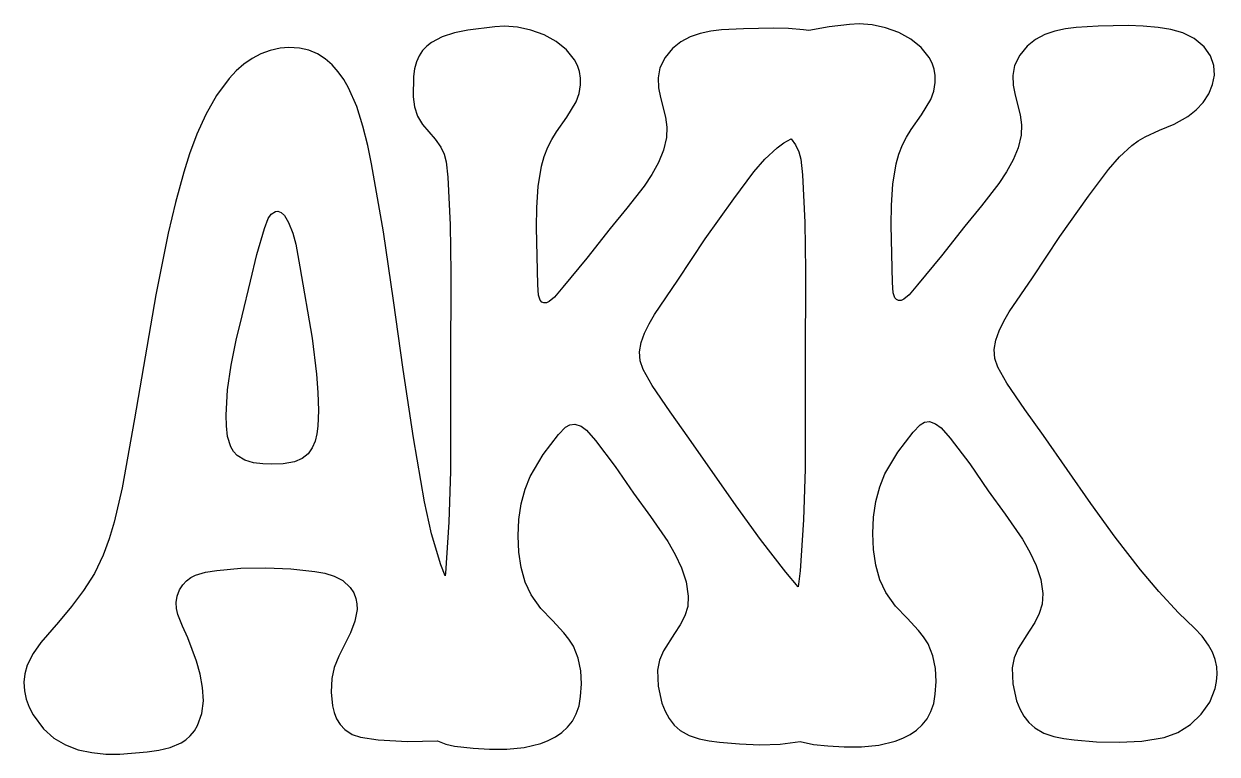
# Model space of a CAD drawing. Extents: x 0 to 70, y 0 to 42.8.
import ezdxf

# ---------------------------------------------------------------- set-up
doc = ezdxf.new("R2010")
doc.units = 0
doc.layers.add('merged', color=7, linetype='CONTINUOUS')

msp = doc.modelspace()

# ---------------------------------------------------------------- linework, layer by layer
at = {"layer": 'merged', "color": 7}
for points in [[(49.005657, 42.829999), (48.424346, 42.794902), (47.238629, 42.649292), (46.057433, 42.439536), (45.730583, 42.485601), (44.854907, 42.56116), (43.976267, 42.587717), (42.220794, 42.547032), (40.934502, 42.475023), (40.296956, 42.398575), (39.67811, 42.270104), (39.089189, 42.070819), (38.541412, 41.781928), (38.046008, 41.384629), (37.614197, 40.860139), (37.314818, 40.256113), (37.201701, 39.666796), (37.226141, 39.087143), (37.339394, 38.512101), (37.637517, 37.355645), (37.724949, 36.764129), (37.706351, 36.157021), (37.532025, 35.426167), (37.236397, 34.707291), (36.845951, 34.003547), (36.387171, 33.318086), (35.370539, 32.014628), (34.398376, 30.822141), (33.030154, 29.081129), (31.610286, 27.382549), (31.124988, 26.797722), (30.817089, 26.537793), (30.659629, 26.469013), (30.504703, 26.461223), (30.380483, 26.515156), (30.288989, 26.616722), (30.184172, 26.912502), (30.147144, 27.522935), (30.076947, 30.892332), (30.099751, 32.065835), (30.178824, 33.28285), (30.370379, 34.480384), (30.525906, 35.052164), (30.730633, 35.59545), (30.965394, 36.049873), (31.246868, 36.491079), (31.860267, 37.361323), (32.391449, 38.261174), (32.570146, 38.739389), (32.661019, 39.24563), (32.660172, 39.651957), (32.598157, 40.033852), (32.480064, 40.391083), (32.311083, 40.723433), (31.841183, 41.312592), (31.229943, 41.799547), (30.518854, 42.182508), (29.749389, 42.459696), (28.963044, 42.629325), (28.201295, 42.689611), (27.619988, 42.654514), (26.045061, 42.454043), (25.268527, 42.303906), (24.544553, 42.076593), (23.907087, 41.739177), (23.631404, 41.518888), (23.390078, 41.258724), (23.187358, 40.954571), (23.027485, 40.602309), (22.914703, 40.197826), (22.853255, 39.737002), (22.83048, 38.557423), (22.909649, 37.969052), (23.092362, 37.420539), (23.391049, 36.932616), (23.755378, 36.491712), (24.131501, 36.058949), (24.465568, 35.59545), (24.655611, 35.185319), (24.772465, 34.745589), (24.875775, 33.840555), (25.006416, 31.039305), (25.044973, 28.229526), (25.022734, 22.609229), (25.02104, 16.59991), (24.938778, 13.595229), (24.730967, 10.60575), (24.717815, 10.460973), (24.461162, 11.105896), (23.920109, 12.927262), (23.507878, 14.789788), (22.864208, 18.546648), (22.249965, 22.563198), (21.691115, 26.59728), (21.101307, 30.624755), (20.394193, 34.621484), (20.171094, 35.692503), (19.8898, 36.835611), (19.52483, 37.983547), (19.0507, 39.069044), (18.764735, 39.567361), (18.441921, 40.024846), (18.079077, 40.433092), (17.673015, 40.783688), (17.220551, 41.068227), (16.718497, 41.278308), (16.163668, 41.405514), (15.55288, 41.441441), (15.030797, 41.399762), (14.445937, 41.276027), (13.89724, 41.07397), (13.38359, 40.800932), (12.903863, 40.464243), (12.456933, 40.071246), (12.04168, 39.629272), (11.301719, 38.627756), (10.674991, 37.518385), (10.152521, 36.35986), (9.725324, 35.210869), (9.384425, 34.130113), (8.898667, 32.349762), (8.471956, 30.556423), (7.748959, 26.941221), (6.497625, 19.669783), (5.775731, 15.617763), (5.30251, 13.610788), (5.005197, 12.628781), (4.654985, 11.667462), (4.136858, 10.594876), (3.501678, 9.598502), (2.785612, 8.653867), (2.024837, 7.736499), (1.000492, 6.542916), (0.537289, 5.89733), (0.188778, 5.20945), (0.048726, 4.711234), (0, 4.211653), (0.034019, 3.716122), (0.142215, 3.23007), (0.316004, 2.758914), (0.546817, 2.308084), (1.145196, 1.489075), (1.750469, 0.941045), (2.436995, 0.536352), (3.186495, 0.257452), (3.980699, 0.086792), (4.801334, 0.006827), (5.630122, -0.000003), (7.239068, 0.135602), (7.908349, 0.236209), (8.585827, 0.397575), (9.220042, 0.661574), (9.504844, 0.845148), (9.759535, 1.070085), (10.002957, 1.364183), (10.195461, 1.681694), (10.442493, 2.374372), (10.530216, 3.122961), (10.488219, 3.902295), (10.346089, 4.68722), (10.133409, 5.452576), (9.614755, 6.823947), (9.297224, 7.512761), (9.027008, 8.19846), (8.949159, 8.545711), (8.930561, 8.898862), (8.987022, 9.260143), (9.134351, 9.631779), (9.32388, 9.929503), (9.543432, 10.166816), (9.789772, 10.351801), (10.059681, 10.49254), (10.657281, 10.673599), (11.31042, 10.774655), (12.719132, 10.898172), (14.190949, 10.932445), (15.661513, 10.87247), (17.066474, 10.713232), (17.650844, 10.608028), (18.20626, 10.446498), (18.711124, 10.183072), (19.14383, 9.77217), (19.347344, 9.456414), (19.476745, 9.134159), (19.540164, 8.80629), (19.545723, 8.473697), (19.415839, 7.79789), (19.152133, 7.11384), (18.483473, 5.749425), (18.208628, 5.083271), (18.060176, 4.437293), (18.020688, 3.642298), (18.095826, 2.834538), (18.194971, 2.446359), (18.345079, 2.07958), (18.553591, 1.742395), (18.827942, 1.443002), (19.266287, 1.153998), (19.75356, 0.98723), (20.786844, 0.846339), (22.503189, 0.743387), (24.254954, 0.780531), (24.749811, 0.588072), (25.265377, 0.470552), (26.35644, 0.346194), (27.318617, 0.283489), (28.333613, 0.289473), (29.35018, 0.392845), (30.317079, 0.622323), (30.765888, 0.793327), (31.183064, 1.006622), (31.562198, 1.265803), (31.896888, 1.574459), (32.180728, 1.936174), (32.407312, 2.35454), (32.570237, 2.833147), (32.66309, 3.375587), (32.704794, 4.122643), (32.668839, 4.888157), (32.524167, 5.634442), (32.239723, 6.323807), (31.974968, 6.735273), (31.672335, 7.117063), (31.00311, 7.831438), (30.331396, 8.546603), (29.756546, 9.342227), (29.416138, 10.089605), (29.17729, 10.938245), (29.036992, 11.854843), (28.992229, 12.806099), (29.039989, 13.758706), (29.177259, 14.679363), (29.401031, 15.534764), (29.708289, 16.291608), (30.462183, 17.568601), (31.362275, 18.748462), (31.779424, 19.174796), (32.034982, 19.322294), (32.32308, 19.360481), (32.682866, 19.237404), (33.005355, 18.992726), (33.533958, 18.397482), (34.684002, 16.879025), (35.764868, 15.308868), (36.764059, 13.933387), (37.772546, 12.473082), (38.214737, 11.70909), (38.580605, 10.921458), (38.843938, 10.109375), (38.978518, 9.27203), (38.941158, 8.662405), (38.764851, 8.104093), (38.49217, 7.580808), (38.165687, 7.076271), (37.5216, 6.058298), (37.289142, 5.512291), (37.173171, 4.919893), (37.206405, 3.977691), (37.433885, 2.991587), (37.622711, 2.521687), (37.862792, 2.088348), (38.155025, 1.707422), (38.50031, 1.394748), (39.031627, 1.090608), (39.608735, 0.893945), (40.210746, 0.773292), (40.81677, 0.697176), (41.984363, 0.596386), (43.175092, 0.554321), (44.367924, 0.592461), (45.541825, 0.732276), (46.328542, 0.572183), (47.160713, 0.486591), (48.122891, 0.423886), (49.137886, 0.42987), (50.154453, 0.533239), (51.121352, 0.76272), (51.570162, 0.933721), (51.987337, 1.147019), (52.366472, 1.4062), (52.701162, 1.714856), (52.985004, 2.076571), (53.211586, 2.494938), (53.37451, 2.973544), (53.467367, 3.515981), (53.509068, 4.263037), (53.473113, 5.028554), (53.328443, 5.774837), (53.043997, 6.464204), (52.779244, 6.87567), (52.476612, 7.257457), (51.807384, 7.971835), (51.135672, 8.687), (50.560822, 9.482624), (50.220412, 10.230002), (49.981564, 11.078642), (49.841266, 11.99524), (49.796502, 12.946496), (49.844263, 13.899103), (49.981536, 14.81976), (50.205304, 15.675161), (50.512562, 16.432005), (51.266457, 17.708999), (52.166551, 18.888857), (52.583698, 19.315193), (52.839259, 19.462691), (53.127354, 19.500878), (53.487139, 19.377801), (53.809632, 19.133123), (54.338231, 18.53788), (55.488276, 17.019422), (56.569142, 15.449265), (57.568332, 14.073784), (58.57682, 12.613479), (59.019011, 11.849487), (59.384881, 11.061855), (59.648211, 10.249772), (59.782792, 9.412427), (59.745431, 8.802802), (59.569124, 8.244487), (59.296444, 7.721205), (58.969961, 7.216668), (58.325876, 6.198692), (58.093418, 5.652688), (57.977445, 5.06029), (58.010682, 4.118088), (58.238161, 3.131984), (58.426988, 2.662084), (58.667066, 2.228746), (58.959301, 1.847819), (59.304583, 1.535145), (59.8359, 1.231005), (60.413011, 1.034342), (61.015019, 0.913689), (61.621043, 0.837573), (62.927848, 0.72848), (64.260521, 0.695991), (65.589624, 0.769942), (66.885727, 0.980161), (67.702695, 1.268905), (68.442022, 1.730558), (69.072548, 2.334091), (69.563118, 3.048477), (69.882577, 3.84269), (69.968404, 4.260034), (69.999767, 4.685702), (69.972786, 5.115808), (69.883542, 5.546482), (69.728153, 5.973843), (69.502726, 6.39401), (69.116677, 6.909497), (68.666843, 7.384796), (67.72809, 8.289301), (66.587988, 9.529662), (65.499375, 10.81635), (64.009518, 12.724059), (62.591287, 14.696722), (59.81571, 18.678277), (58.718902, 20.206685), (57.668157, 21.766891), (57.133422, 22.697855), (56.963254, 23.199008), (56.924521, 23.732374), (57.022771, 24.276713), (57.217451, 24.829406), (57.486225, 25.383721), (57.806759, 25.932932), (59.159817, 27.94412), (60.764273, 30.359601), (62.452439, 32.717432), (63.630104, 34.291899), (64.278067, 35.036292), (64.990455, 35.702948), (65.369265, 35.976546), (65.771147, 36.207375), (66.617181, 36.591359), (67.474651, 36.956151), (68.289655, 37.403001), (68.764748, 37.780239), (69.17578, 38.227675), (69.503871, 38.729135), (69.730146, 39.268456), (69.835722, 39.829466), (69.801726, 40.395996), (69.609276, 40.951875), (69.239494, 41.480938), (68.660035, 41.968982), (67.996503, 42.298482), (67.278281, 42.505475), (66.534761, 42.626006), (65.659085, 42.701566), (64.780448, 42.728123), (63.024972, 42.687438), (61.738679, 42.615429), (61.101134, 42.53898), (60.482288, 42.41051), (59.893367, 42.211224), (59.34559, 41.922333), (58.850186, 41.525035), (58.418374, 41.000545), (58.118996, 40.396518), (58.005878, 39.807202), (58.030291, 39.227548), (58.143546, 38.652506), (58.441666, 37.49605), (58.529101, 36.904535), (58.510503, 36.297427), (58.33618, 35.566573), (58.040552, 34.847697), (57.650103, 34.143953), (57.191323, 33.458491), (56.174694, 32.155034), (55.202528, 30.962546), (53.834307, 29.221534), (52.414438, 27.522955), (51.929143, 26.938128), (51.621241, 26.678199), (51.463781, 26.609418), (51.308855, 26.601629), (51.184635, 26.655562), (51.093141, 26.757128), (50.988324, 27.052911), (50.951297, 27.66334), (50.881099, 31.032738), (50.903903, 32.20624), (50.982979, 33.423256), (51.174531, 34.62079), (51.330058, 35.192569), (51.534788, 35.735855), (51.769546, 36.190278), (52.051021, 36.631485), (52.664422, 37.501728), (53.195601, 38.40158), (53.374298, 38.879797), (53.465171, 39.386036), (53.464325, 39.792362), (53.402309, 40.174257), (53.284219, 40.531488), (53.115235, 40.863839), (52.645335, 41.452998), (52.034099, 41.939952), (51.323006, 42.322914), (50.553544, 42.600101), (49.767196, 42.769731), (49.00545, 42.830016), (49.00545, 42.830016)], [(45.019646, 36.093414), (45.269717, 35.735855), (45.45976, 35.325725), (45.576614, 34.885994), (45.679924, 33.980961), (45.810565, 31.179711), (45.849122, 28.369932), (45.826883, 22.749637), (45.82519, 16.740316), (45.742928, 13.735637), (45.535116, 10.746156), (45.416662, 9.813869), (44.69496, 10.675961), (43.205106, 12.583668), (41.786872, 14.556331), (39.011298, 18.537888), (37.91449, 20.066296), (36.863745, 21.626503), (36.32901, 22.557466), (36.158842, 23.05862), (36.12011, 23.591986), (36.21836, 24.136325), (36.413036, 24.689017), (36.681811, 25.243333), (37.002345, 25.792543), (38.355405, 27.803732), (39.959861, 30.219213), (41.648027, 32.577044), (42.825693, 34.151511), (43.473655, 34.895903), (44.186043, 35.56256), (44.590027, 35.851711), (45.019618, 36.093414), (45.019618, 36.093414)], [(14.890273, 31.839989), (15.103275, 31.761952), (15.282167, 31.593482), (15.530807, 31.181904), (15.779366, 30.554109), (15.956091, 29.908), (16.195475, 28.58466), (16.903251, 24.388837), (17.170595, 22.2753), (17.248731, 21.217848), (17.276925, 20.161165), (17.250593, 19.236571), (17.194651, 18.782064), (17.089718, 18.351333), (16.920444, 17.958319), (16.671468, 17.616957), (16.327442, 17.341184), (15.873008, 17.144941), (15.211727, 17.026057), (14.539287, 17.002351), (14.016792, 17.016321), (13.472778, 17.082412), (12.956388, 17.237346), (12.516773, 17.517844), (12.303766, 17.757453), (12.143732, 18.02507), (11.952292, 18.620139), (11.88186, 19.254693), (11.871841, 19.880371), (11.949492, 21.359289), (12.157146, 22.821451), (12.456863, 24.269638), (12.81071, 25.70662), (13.299889, 27.742301), (13.669013, 29.297452), (14.118107, 30.830912), (14.337242, 31.407529), (14.512589, 31.669474), (14.752063, 31.824622), (14.890262, 31.839975), (14.890262, 31.839975)]]:
    msp.add_lwpolyline(points, dxfattribs=at)

doc.saveas('drawing.dxf')
